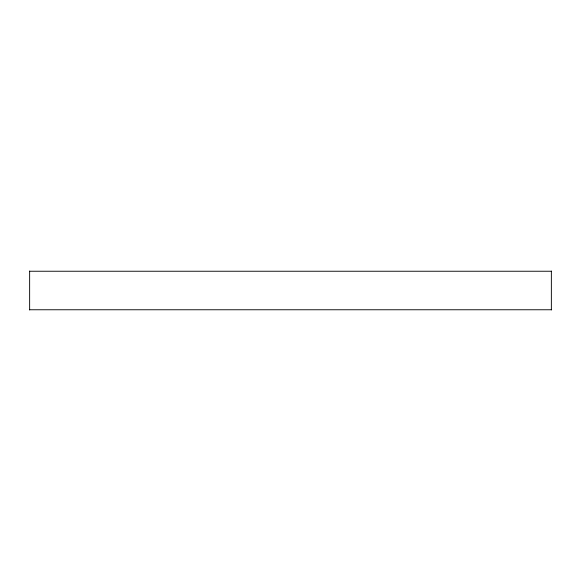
<?xml version="1.0" encoding="UTF-8"?>
<svg xmlns="http://www.w3.org/2000/svg" width="581" height="581" viewBox="0 0 581 581"><rect width="100%" height="100%" fill="white"/><g stroke="black" fill="none" stroke-linecap="round" stroke-linejoin="round"><path stroke-width="0.87" d="M29.638 270.978L29.638 310.022M551.362 310.022L551.362 270.978M29.9 271.24L551.1 271.24M551.1 309.76L29.9 309.76"/></g></svg>
